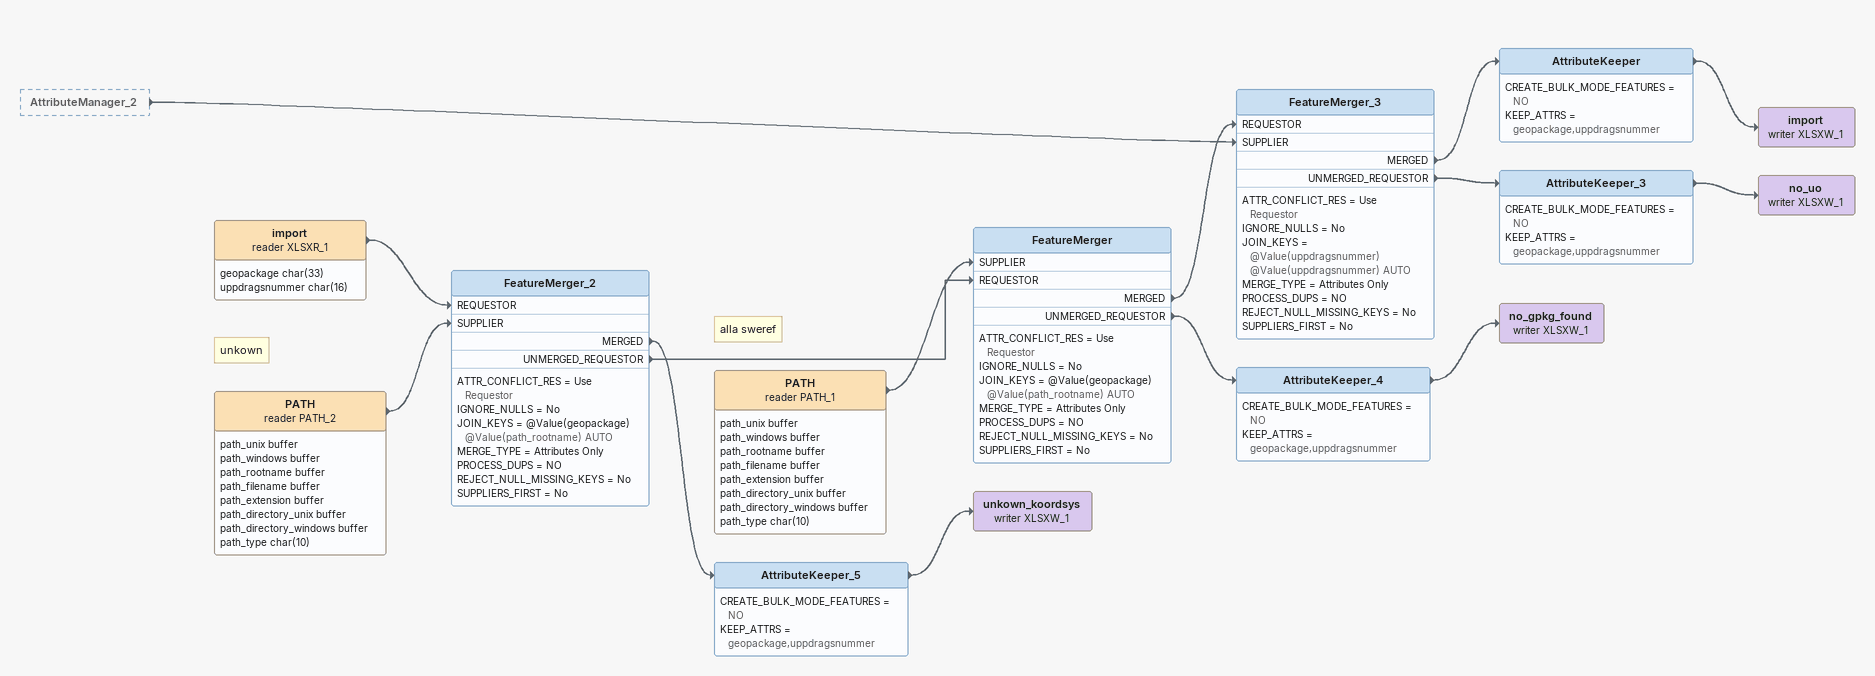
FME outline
AttributeManager_2 [outside]
    -> FeatureMerger_3 [SUPPLIER]
import (reader XLSXR_1)
    attributes: geopackage char(33), uppdragsnummer char(16)
    -> FeatureMerger_2 [REQUESTOR]
Note: unkown
PATH (reader PATH_2)
    attributes: path_unix buffer, path_windows buffer, path_rootname buffer, path_filename buffer, path_extension buffer, path_directory_unix buffer, path_directory_windows buffer, path_type char(10)
    -> FeatureMerger_2 [SUPPLIER]
FeatureMerger_2
    ATTR_CONFLICT_RES = Use Requestor
    IGNORE_NULLS = No
    JOIN_KEYS = @Value(geopackage) @Value(path_rootname) AUTO
    MERGE_TYPE = Attributes Only
    PROCESS_DUPS = NO
    REJECT_NULL_MISSING_KEYS = No
    SUPPLIERS_FIRST = No
    MERGED -> AttributeKeeper_5
    UNMERGED_REQUESTOR -> FeatureMerger [REQUESTOR]
AttributeKeeper_5
    CREATE_BULK_MODE_FEATURES = NO
    KEEP_ATTRS = geopackage,uppdragsnummer
    -> unkown_koordsys (writer XLSXW_1)
unkown_koordsys (writer XLSXW_1)
Note: alla sweref
PATH (reader PATH_1)
    attributes: path_unix buffer, path_windows buffer, path_rootname buffer, path_filename buffer, path_extension buffer, path_directory_unix buffer, path_directory_windows buffer, path_type char(10)
    -> FeatureMerger [SUPPLIER]
FeatureMerger
    ATTR_CONFLICT_RES = Use Requestor
    IGNORE_NULLS = No
    JOIN_KEYS = @Value(geopackage) @Value(path_rootname) AUTO
    MERGE_TYPE = Attributes Only
    PROCESS_DUPS = NO
    REJECT_NULL_MISSING_KEYS = No
    SUPPLIERS_FIRST = No
    MERGED -> FeatureMerger_3 [REQUESTOR]
    UNMERGED_REQUESTOR -> AttributeKeeper_4
FeatureMerger_3
    ATTR_CONFLICT_RES = Use Requestor
    IGNORE_NULLS = No
    JOIN_KEYS = @Value(uppdragsnummer) @Value(uppdragsnummer) AUTO
    MERGE_TYPE = Attributes Only
    PROCESS_DUPS = NO
    REJECT_NULL_MISSING_KEYS = No
    SUPPLIERS_FIRST = No
    MERGED -> AttributeKeeper
    UNMERGED_REQUESTOR -> AttributeKeeper_3
AttributeKeeper
    CREATE_BULK_MODE_FEATURES = NO
    KEEP_ATTRS = geopackage,uppdragsnummer
    -> import (writer XLSXW_1)
import (writer XLSXW_1)
AttributeKeeper_3
    CREATE_BULK_MODE_FEATURES = NO
    KEEP_ATTRS = geopackage,uppdragsnummer
    -> no_uo (writer XLSXW_1)
no_uo (writer XLSXW_1)
AttributeKeeper_4
    CREATE_BULK_MODE_FEATURES = NO
    KEEP_ATTRS = geopackage,uppdragsnummer
    -> no_gpkg_found (writer XLSXW_1)
no_gpkg_found (writer XLSXW_1)
